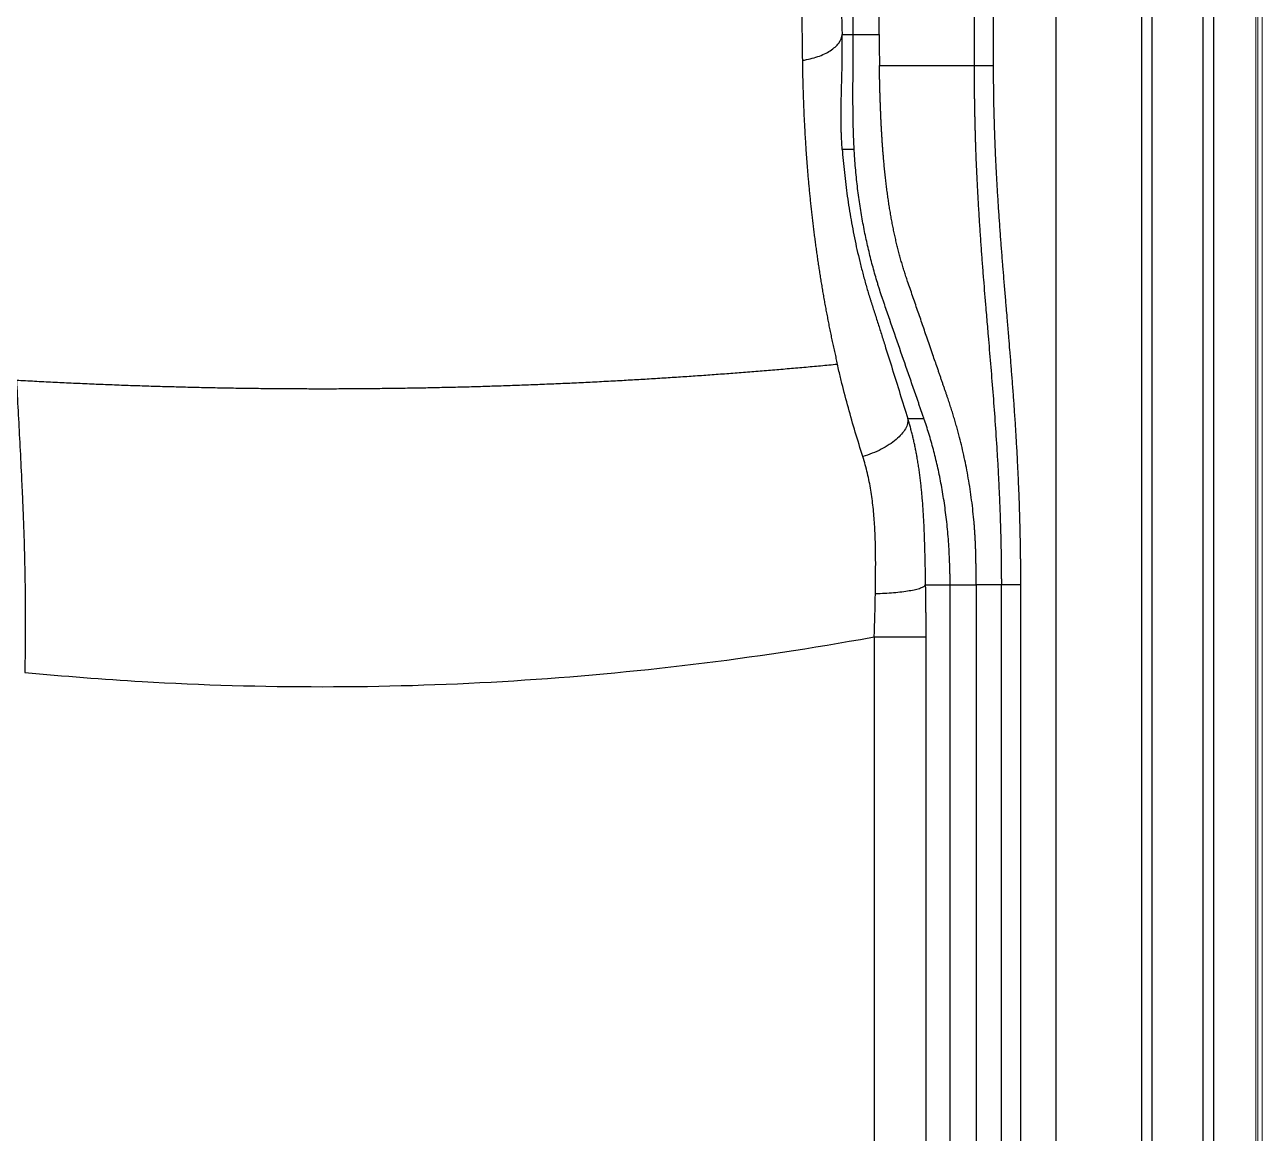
# Model space of a CAD drawing. Header units: inches. Extents: x -1 to 81, y -22 to 129.
# Drawn here: x 57.51 to 81.25, y 34.34 to 55.61 of the extents above; entities that cross this region are included whole.
import ezdxf

# ---------------------------------------------------------------- set-up
doc = ezdxf.new("R2010")
doc.units = ezdxf.units.IN
doc.header["$MEASUREMENT"] = 0
doc.layers.add('1', color=4, linetype='Continuous')

# ---------------------------------------------------------------- blocks, each defined once
blk = doc.blocks.new('2026 PACE')
at = {"layer": '1', "color": 3, "linetype": 'Continuous', "lineweight": 18}
for p, q in [((81.752, 75.87), (81.752, 5.882)), ((81.626, 70.024), (81.626, 14.122)), ((81.667, 14.122), (81.667, 70.024))]:
    blk.add_line(p, q, dxfattribs=at)
at = {"layer": '1', "color": 3, "linetype": 'Continuous', "lineweight": 25}
for p, q in [((79.436, 69.903), (79.436, 18.068)), ((79.642, 18.068), (79.642, 69.903)), ((80.611, 70.024), (80.611, 14.122)), ((80.826, 14.122), (80.826, 70.024)), ((73.904, 55.423), (73.904, 68.534)), ((77.792, 67.288), (77.792, 19.269)), ((74.403, 55.423), (74.403, 66.992)), ((76.224, 65.449), (76.224, 54.826)), ((76.597, 54.826), (76.597, 64.539)), ((73.691, 55.423), (73.904, 55.423)), ((74.407, 54.826), (76.224, 54.826)), ((76.224, 54.826), (76.597, 54.826)), ((73.923, 53.219), (73.693, 53.219)), ((74.952, 48.054), (75.262, 48.054)), ((75.294, 44.863), (75.763, 44.863)), ((75.763, 30.291), (75.763, 44.863)), ((76.746, 44.863), (76.26, 44.863)), ((76.26, 44.863), (76.26, 37.57)), ((77.119, 44.863), (76.746, 44.863)), ((76.746, 29.07), (76.746, 44.863)), ((77.119, 20.451), (77.119, 44.863)), ((74.308, 43.867), (74.308, 31.065)), ((75.303, 31.063), (75.303, 43.867)), ((76.26, 37.57), (76.26, 30.212))]:
    blk.add_line(p, q, dxfattribs=at)
for points, knots in [([(73.571, 59.148), (73.591, 58.531), (73.611, 57.912), (73.651, 56.671), (73.671, 56.048), (73.691, 55.423)], [0, 0, 0, 0, 0.5, 0.5, 1, 1, 1, 1]), ([(72.877, 58.646), (72.878, 58.563), (72.881, 58.399), (72.884, 58.153), (72.888, 57.906), (72.892, 57.659), (72.895, 57.411), (72.899, 57.164), (72.902, 56.916), (72.906, 56.668), (72.909, 56.42), (72.912, 56.172), (72.916, 55.923), (72.919, 55.674), (72.922, 55.425), (72.925, 55.176), (72.927, 55.01), (72.929, 54.927)], [0, 0, 0, 0, 0.066667, 0.133334, 0.200001, 0.266667, 0.333334, 0.4, 0.466666, 0.533333, 0.599999, 0.666666, 0.733332, 0.799999, 0.866666, 0.933333, 1, 1, 1, 1]), ([(73.693, 53.219), (73.692, 53.235), (73.69, 53.267), (73.687, 53.314), (73.684, 53.362), (73.682, 53.409), (73.68, 53.456), (73.678, 53.504), (73.676, 53.551), (73.675, 53.598), (73.674, 53.645), (73.673, 53.692), (73.673, 53.739), (73.672, 53.786), (73.672, 53.833), (73.672, 53.88), (73.672, 53.927), (73.673, 53.974), (73.673, 54.021), (73.674, 54.067), (73.675, 54.114), (73.675, 54.161), (73.676, 54.208), (73.677, 54.255), (73.679, 54.301), (73.68, 54.348), (73.681, 54.395), (73.682, 54.442), (73.683, 54.489), (73.685, 54.536), (73.686, 54.583), (73.687, 54.63), (73.688, 54.677), (73.69, 54.724), (73.691, 54.771), (73.692, 54.818), (73.693, 54.88), (73.694, 54.958), (73.695, 55.05), (73.695, 55.143), (73.695, 55.236), (73.694, 55.329), (73.692, 55.391), (73.691, 55.423)], [0, 0, 0, 0, 0.0217138, 0.0434044, 0.0650727, 0.0867196, 0.1083458, 0.1299518, 0.1515383, 0.1731054, 0.1946534, 0.2161826, 0.2376928, 0.259184, 0.2806566, 0.3021121, 0.3235517, 0.3449767, 0.3663885, 0.387788, 0.4091763, 0.4305542, 0.4519227, 0.4732823, 0.4946339, 0.5159779, 0.5373156, 0.5586482, 0.5799773, 0.601304, 0.6226296, 0.6439553, 0.6652821, 0.6866111, 0.7079434, 0.7292801, 0.750622, 0.7921372, 0.8336738, 0.8752299, 0.9168036, 0.9583938, 1, 1, 1, 1]), ([(73.923, 53.219), (73.922, 53.237), (73.918, 53.317), (73.909, 53.524), (73.901, 53.843), (73.899, 54.234), (73.9, 54.53), (73.901, 54.712), (73.901, 54.778), (73.901, 54.827), (73.902, 54.877), (73.902, 54.943), (73.903, 55.125), (73.904, 55.29), (73.904, 55.423)], [0, 0, 0, 0, 0.0046525, 0.0202775, 0.0515275, 0.0827775, 0.1140275, 0.12184, 0.1257462, 0.1296525, 0.1335587, 0.137465, 0.1452775, 0.1765275, 0.1765275, 0.1765275, 0.1765275]), ([(74.403, 55.423), (74.403, 55.29), (74.404, 55.125), (74.406, 54.943), (74.407, 54.877), (74.407, 54.844), (74.407, 54.827), (74.407, 54.826)], [0, 0, 0, 0, 0.03125, 0.0390625, 0.04296875, 0.046875, 0.04697195, 0.04697195, 0.04697195, 0.04697195]), ([(72.929, 54.927), (72.929, 54.89), (72.93, 54.816), (72.932, 54.706), (72.934, 54.595), (72.937, 54.485), (72.94, 54.374), (72.944, 54.264), (72.947, 54.154), (72.952, 54.043), (72.956, 53.933), (72.961, 53.823), (72.967, 53.712), (72.973, 53.602), (72.979, 53.492), (72.986, 53.381), (72.993, 53.271), (73, 53.161), (73.008, 53.051), (73.016, 52.94), (73.025, 52.83), (73.034, 52.72), (73.044, 52.61), (73.054, 52.5), (73.065, 52.39), (73.075, 52.28), (73.087, 52.169), (73.099, 52.059), (73.111, 51.949), (73.124, 51.839), (73.137, 51.729), (73.151, 51.619), (73.165, 51.509), (73.179, 51.399), (73.194, 51.289), (73.21, 51.18), (73.226, 51.07), (73.242, 50.96), (73.259, 50.85), (73.277, 50.74), (73.295, 50.631), (73.313, 50.521), (73.332, 50.411), (73.351, 50.302), (73.371, 50.192), (73.392, 50.082), (73.413, 49.973), (73.434, 49.863), (73.456, 49.754), (73.478, 49.645), (73.501, 49.535), (73.525, 49.426), (73.549, 49.317), (73.574, 49.208), (73.59, 49.136), (73.599, 49.099)], [0, 0, 0, 0, 0.018868, 0.037736, 0.056605, 0.075474, 0.094342, 0.113211, 0.13208, 0.150949, 0.169817, 0.188686, 0.207554, 0.226423, 0.245291, 0.264159, 0.283027, 0.301895, 0.320762, 0.33963, 0.358497, 0.377365, 0.396232, 0.415099, 0.433966, 0.452833, 0.4717, 0.490568, 0.509435, 0.528303, 0.547171, 0.566039, 0.584906, 0.603774, 0.622642, 0.64151, 0.660378, 0.679246, 0.698114, 0.716982, 0.735849, 0.754717, 0.773585, 0.792452, 0.81132, 0.830187, 0.849055, 0.867923, 0.886791, 0.905658, 0.924527, 0.943395, 0.962264, 0.981132, 1, 1, 1, 1]), ([(74.948, 50.686), (74.942, 50.702), (74.932, 50.733), (74.916, 50.781), (74.9, 50.829), (74.885, 50.877), (74.87, 50.925), (74.855, 50.973), (74.841, 51.021), (74.827, 51.07), (74.813, 51.119), (74.8, 51.167), (74.787, 51.217), (74.774, 51.266), (74.761, 51.315), (74.749, 51.365), (74.737, 51.415), (74.725, 51.465), (74.713, 51.515), (74.702, 51.566), (74.691, 51.617), (74.68, 51.668), (74.67, 51.719), (74.659, 51.77), (74.649, 51.822), (74.64, 51.874), (74.63, 51.926), (74.621, 51.979), (74.612, 52.032), (74.603, 52.085), (74.595, 52.138), (74.586, 52.191), (74.578, 52.245), (74.57, 52.3), (74.563, 52.354), (74.555, 52.409), (74.548, 52.464), (74.541, 52.52), (74.534, 52.575), (74.528, 52.632), (74.521, 52.688), (74.515, 52.745), (74.509, 52.802), (74.503, 52.86), (74.498, 52.918), (74.492, 52.976), (74.487, 53.035), (74.482, 53.097), (74.477, 53.162), (74.471, 53.23), (74.466, 53.299), (74.461, 53.369), (74.457, 53.439), (74.453, 53.509), (74.448, 53.58), (74.444, 53.651), (74.441, 53.723), (74.437, 53.795), (74.434, 53.868), (74.431, 53.94), (74.428, 54.013), (74.425, 54.087), (74.423, 54.16), (74.42, 54.234), (74.418, 54.308), (74.416, 54.382), (74.414, 54.456), (74.412, 54.53), (74.411, 54.604), (74.41, 54.678), (74.408, 54.752), (74.408, 54.802), (74.407, 54.826)], [0, 0, 0, 0, 0.013771, 0.027538, 0.041301, 0.05506, 0.068815, 0.082565, 0.096311, 0.110051, 0.123787, 0.137518, 0.151243, 0.164962, 0.178676, 0.192383, 0.206084, 0.219779, 0.233467, 0.247149, 0.260823, 0.27449, 0.28815, 0.301804, 0.315451, 0.329091, 0.342725, 0.356353, 0.369976, 0.383592, 0.397204, 0.410811, 0.424413, 0.438011, 0.451606, 0.465198, 0.478787, 0.492375, 0.505961, 0.519548, 0.533133, 0.546718, 0.560303, 0.573887, 0.587472, 0.601056, 0.614642, 0.62823, 0.643794, 0.65936, 0.674926, 0.690492, 0.706057, 0.721621, 0.737184, 0.752745, 0.768307, 0.783864, 0.799415, 0.814957, 0.830487, 0.846002, 0.861502, 0.876983, 0.892445, 0.907886, 0.923304, 0.938698, 0.954066, 0.969407, 0.984719, 1, 1, 1, 1]), ([(76.224, 54.826), (76.224, 54.815), (76.224, 54.791), (76.224, 54.756), (76.224, 54.721), (76.224, 54.687), (76.224, 54.652), (76.224, 54.617), (76.224, 54.582), (76.224, 54.547), (76.225, 54.512), (76.225, 54.478), (76.225, 54.443), (76.225, 54.408), (76.226, 54.373), (76.226, 54.338), (76.227, 54.304), (76.227, 54.269), (76.227, 54.234), (76.228, 54.199), (76.228, 54.165), (76.229, 54.13), (76.229, 54.095), (76.23, 54.061), (76.231, 54.026), (76.231, 53.991), (76.232, 53.957), (76.233, 53.922), (76.233, 53.887), (76.234, 53.853), (76.235, 53.818), (76.236, 53.784), (76.236, 53.749), (76.237, 53.714), (76.238, 53.68), (76.239, 53.645), (76.24, 53.611), (76.241, 53.576), (76.242, 53.542), (76.243, 53.507), (76.244, 53.473), (76.245, 53.438), (76.246, 53.403), (76.247, 53.369), (76.248, 53.334), (76.249, 53.3), (76.25, 53.265), (76.253, 53.184), (76.258, 53.055), (76.265, 52.881), (76.273, 52.705), (76.284, 52.48), (76.299, 52.205), (76.318, 51.894), (76.338, 51.587), (76.359, 51.297), (76.38, 51.008), (76.41, 50.635), (76.437, 50.298), (76.468, 49.939), (76.498, 49.583), (76.538, 49.11), (76.582, 48.569), (76.624, 48.015), (76.656, 47.53), (76.68, 47.13), (76.696, 46.822), (76.71, 46.512), (76.721, 46.244), (76.728, 46.027), (76.733, 45.861), (76.737, 45.696), (76.739, 45.562), (76.741, 45.457), (76.742, 45.383), (76.743, 45.308), (76.744, 45.234), (76.745, 45.159), (76.745, 45.085), (76.746, 45.011), (76.746, 44.937), (76.746, 44.887), (76.746, 44.863)], [0, 0, 0, 0, 0.002927, 0.005854, 0.00878, 0.011706, 0.014632, 0.017559, 0.020486, 0.023414, 0.026343, 0.029274, 0.032207, 0.035141, 0.038078, 0.041018, 0.043961, 0.046906, 0.049855, 0.052808, 0.055765, 0.058726, 0.061692, 0.064662, 0.067637, 0.070617, 0.073603, 0.076595, 0.079593, 0.082597, 0.085607, 0.088624, 0.091648, 0.094679, 0.097718, 0.100764, 0.103818, 0.10688, 0.10995, 0.113028, 0.116115, 0.119211, 0.122317, 0.125431, 0.128554, 0.131688, 0.134831, 0.137983, 0.154044, 0.170469, 0.187277, 0.204486, 0.236226, 0.269798, 0.300998, 0.334297, 0.364856, 0.397982, 0.461098, 0.482024, 0.523707, 0.585785, 0.64728, 0.708166, 0.768522, 0.799071, 0.827854, 0.857677, 0.88601, 0.90081, 0.915323, 0.929576, 0.943594, 0.949937, 0.956256, 0.962552, 0.968828, 0.975087, 0.98133, 0.987562, 0.993785, 1, 1, 1, 1]), ([(77.119, 44.863), (77.119, 44.876), (77.119, 44.902), (77.119, 44.941), (77.119, 44.98), (77.119, 45.019), (77.119, 45.059), (77.119, 45.098), (77.119, 45.137), (77.118, 45.176), (77.118, 45.215), (77.118, 45.255), (77.117, 45.294), (77.117, 45.333), (77.117, 45.372), (77.116, 45.411), (77.116, 45.451), (77.115, 45.49), (77.115, 45.529), (77.114, 45.568), (77.113, 45.655), (77.11, 45.788), (77.106, 45.969), (77.101, 46.15), (77.094, 46.384), (77.084, 46.673), (77.069, 47.004), (77.053, 47.329), (77.036, 47.64), (77.017, 47.947), (76.997, 48.24), (76.976, 48.532), (76.955, 48.809), (76.933, 49.089), (76.912, 49.353), (76.889, 49.627), (76.872, 49.837), (76.856, 50.024), (76.841, 50.202), (76.82, 50.447), (76.798, 50.716), (76.775, 50.991), (76.754, 51.26), (76.732, 51.543), (76.712, 51.824), (76.691, 52.12), (76.673, 52.418), (76.655, 52.732), (76.639, 53.05), (76.627, 53.331), (76.619, 53.559), (76.613, 53.736), (76.608, 53.912), (76.605, 54.052), (76.603, 54.156), (76.602, 54.223), (76.601, 54.29), (76.6, 54.357), (76.599, 54.424), (76.599, 54.491), (76.598, 54.558), (76.598, 54.625), (76.597, 54.692), (76.597, 54.759), (76.597, 54.804), (76.597, 54.826)], [0, 0, 0, 0, 0.003288, 0.006576, 0.009865, 0.013154, 0.016444, 0.019736, 0.02303, 0.026325, 0.029623, 0.032924, 0.036228, 0.039535, 0.042846, 0.046161, 0.04948, 0.052804, 0.056133, 0.059467, 0.062806, 0.078233, 0.093843, 0.109663, 0.125722, 0.156353, 0.188115, 0.218544, 0.250687, 0.281122, 0.313384, 0.343524, 0.375849, 0.405642, 0.438296, 0.466379, 0.50078, 0.511344, 0.53203, 0.563279, 0.596841, 0.625751, 0.658409, 0.688181, 0.720566, 0.75066, 0.782818, 0.812948, 0.844924, 0.875093, 0.891265, 0.907058, 0.922504, 0.937639, 0.943406, 0.949146, 0.954861, 0.960555, 0.966229, 0.971887, 0.977529, 0.983159, 0.988779, 0.994392, 1, 1, 1, 1]), ([(73.693, 53.219), (73.694, 53.218), (73.694, 53.213), (73.695, 53.198), (73.698, 53.165), (73.706, 53.06), (73.722, 52.889), (73.754, 52.585), (73.795, 52.281), (73.843, 51.978), (73.883, 51.75), (73.927, 51.523), (73.976, 51.295), (74.029, 51.068), (74.087, 50.841), (74.139, 50.651), (74.183, 50.5), (74.212, 50.405), (74.236, 50.33), (74.26, 50.254), (74.302, 50.122), (74.363, 49.932), (74.435, 49.703), (74.532, 49.396), (74.654, 49.007), (74.801, 48.535), (74.901, 48.215), (74.952, 48.054)], [0.2985531, 0.2985531, 0.2985531, 0.2985531, 0.2988281, 0.3007812, 0.3046875, 0.3125, 0.34375, 0.375, 0.4375, 0.46875, 0.5, 0.53125, 0.5625, 0.59375, 0.625, 0.65625, 0.671875, 0.6875, 0.6953125, 0.703125, 0.71875, 0.75, 0.78125, 0.8125, 0.875, 0.9375, 1, 1, 1, 1]), ([(75.262, 48.054), (75.261, 48.056), (75.252, 48.083), (75.226, 48.158), (75.193, 48.254), (75.16, 48.349), (75.127, 48.444), (75.07, 48.609), (74.956, 48.937), (74.797, 49.399), (74.653, 49.815), (74.556, 50.094), (74.516, 50.211), (74.483, 50.305), (74.451, 50.4), (74.42, 50.495), (74.39, 50.591), (74.361, 50.687), (74.31, 50.857), (74.257, 51.055), (74.207, 51.257), (74.159, 51.461), (74.116, 51.67), (74.076, 51.884), (74.049, 52.048), (74.023, 52.214), (74, 52.383), (73.979, 52.555), (73.96, 52.73), (73.944, 52.908), (73.933, 53.059), (73.926, 53.163), (73.924, 53.207), (73.923, 53.219)], [0.1765275, 0.1765275, 0.1765275, 0.1765275, 0.1772675, 0.18508, 0.200705, 0.2085175, 0.21633, 0.231955, 0.263205, 0.325705, 0.388205, 0.40383, 0.419455, 0.4272675, 0.43508, 0.450705, 0.4585175, 0.46633, 0.481955, 0.513205, 0.52883, 0.544455, 0.575705, 0.59133, 0.606955, 0.62258, 0.638205, 0.65383, 0.669455, 0.68508, 0.700705, 0.7085175, 0.7116775, 0.7116775, 0.7116775, 0.7116775]), ([(75.715, 48.457), (75.708, 48.477), (75.695, 48.517), (75.674, 48.576), (75.653, 48.637), (75.632, 48.699), (75.61, 48.762), (75.588, 48.826), (75.566, 48.892), (75.543, 48.958), (75.498, 49.088), (75.426, 49.296), (75.331, 49.572), (75.234, 49.855), (75.155, 50.085), (75.091, 50.269), (75.044, 50.408), (74.996, 50.547), (74.964, 50.64), (74.948, 50.686)], [0, 0, 0, 0, 0.025453, 0.051485, 0.078097, 0.10529, 0.133064, 0.161421, 0.19036, 0.219882, 0.249985, 0.364042, 0.499986, 0.624998, 0.749994, 0.812763, 0.875377, 0.937802, 1, 1, 1, 1]), ([(57.85, 48.793), (57.908, 48.789), (58.025, 48.783), (58.2, 48.773), (58.375, 48.764), (58.55, 48.755), (58.725, 48.747), (58.901, 48.739), (59.076, 48.731), (59.251, 48.723), (59.427, 48.716), (59.602, 48.709), (59.777, 48.702), (59.953, 48.695), (60.128, 48.689), (60.303, 48.683), (60.479, 48.678), (60.654, 48.673), (60.83, 48.668), (61.005, 48.663), (61.181, 48.659), (61.356, 48.654), (61.532, 48.651), (61.707, 48.647), (61.883, 48.644), (62.058, 48.641), (62.234, 48.638), (62.41, 48.636), (62.585, 48.634), (62.761, 48.632), (62.936, 48.631), (63.112, 48.63), (63.288, 48.629), (63.463, 48.628), (63.639, 48.628), (63.814, 48.628), (63.99, 48.628), (64.166, 48.629), (64.341, 48.63), (64.517, 48.631), (64.693, 48.633), (64.868, 48.635), (65.044, 48.637), (65.219, 48.639), (65.395, 48.642), (65.57, 48.645), (65.746, 48.648), (65.922, 48.652), (66.097, 48.656), (66.273, 48.66), (66.448, 48.664), (66.624, 48.669), (66.799, 48.674), (66.974, 48.68), (67.15, 48.685), (67.325, 48.691), (67.501, 48.697), (67.676, 48.704), (67.851, 48.711), (68.027, 48.718), (68.202, 48.725), (68.377, 48.733), (68.553, 48.741), (68.728, 48.749), (68.903, 48.758), (69.078, 48.767), (69.253, 48.776), (69.477, 48.788), (69.75, 48.804), (70.072, 48.823), (70.393, 48.843), (70.714, 48.864), (71.036, 48.886), (71.356, 48.91), (71.677, 48.934), (71.998, 48.959), (72.318, 48.985), (72.639, 49.012), (72.959, 49.04), (73.279, 49.069), (73.492, 49.089), (73.599, 49.099)], [0, 0, 0, 0, 0.011127, 0.022254, 0.033381, 0.044507, 0.055634, 0.06676, 0.077886, 0.089012, 0.100138, 0.111264, 0.12239, 0.133515, 0.14464, 0.155766, 0.166891, 0.178016, 0.189141, 0.200267, 0.211392, 0.222517, 0.233643, 0.244768, 0.255894, 0.26702, 0.278145, 0.289271, 0.300397, 0.311524, 0.32265, 0.333777, 0.344903, 0.35603, 0.367157, 0.378283, 0.38941, 0.400537, 0.411663, 0.42279, 0.433916, 0.445043, 0.456169, 0.467295, 0.478421, 0.489547, 0.500672, 0.511797, 0.522923, 0.534048, 0.545173, 0.556298, 0.567424, 0.578549, 0.589674, 0.6008, 0.611925, 0.623051, 0.634177, 0.645303, 0.656429, 0.667555, 0.678682, 0.689808, 0.700935, 0.712062, 0.723189, 0.734316, 0.754755, 0.775195, 0.795634, 0.816072, 0.836509, 0.856946, 0.877382, 0.897818, 0.918254, 0.93869, 0.959126, 0.979563, 1, 1, 1, 1]), ([(74.089, 47.325), (74.039, 47.482), (73.943, 47.794), (73.809, 48.26), (73.707, 48.649), (73.639, 48.929), (73.609, 49.053), (73.599, 49.099)], [0.7629991, 0.7629991, 0.7629991, 0.7629991, 0.8254991, 0.8879991, 0.9504991, 0.9817491, 1, 1, 1, 1]), ([(57.85, 48.793), (57.86, 48.597), (57.871, 48.4), (57.892, 48.001), (57.903, 47.8), (57.924, 47.39), (57.935, 47.181), (57.95, 46.861), (57.955, 46.753), (57.965, 46.534), (57.97, 46.424), (57.983, 46.088), (57.991, 45.857), (58.002, 45.499), (58.005, 45.378), (58.011, 45.129), (58.013, 45.003), (58.017, 44.743), (58.019, 44.61), (58.02, 44.44), (58.02, 44.405), (58.02, 44.336), (58.02, 44.301), (58.02, 44.196), (58.02, 44.126), (58.02, 43.914), (58.019, 43.77), (58.015, 43.48), (58.013, 43.333), (58.01, 43.185)], [0, 0, 0, 0, 0.125, 0.125, 0.25, 0.25, 0.375, 0.375, 0.4375, 0.4375, 0.5, 0.5, 0.625, 0.625, 0.6875, 0.6875, 0.75, 0.75, 0.8125, 0.8125, 0.828125, 0.828125, 0.84375, 0.84375, 0.875, 0.875, 0.9375, 0.9375, 1, 1, 1, 1]), ([(76.26, 45.202), (76.26, 45.214), (76.26, 45.24), (76.26, 45.278), (76.259, 45.316), (76.259, 45.354), (76.258, 45.392), (76.257, 45.43), (76.256, 45.469), (76.255, 45.507), (76.254, 45.545), (76.253, 45.583), (76.251, 45.621), (76.25, 45.659), (76.248, 45.697), (76.246, 45.735), (76.244, 45.773), (76.241, 45.811), (76.239, 45.849), (76.237, 45.887), (76.234, 45.925), (76.231, 45.963), (76.228, 46.001), (76.225, 46.039), (76.222, 46.077), (76.213, 46.174), (76.197, 46.331), (76.17, 46.544), (76.139, 46.756), (76.093, 47.03), (76.026, 47.363), (75.957, 47.651), (75.904, 47.846), (75.875, 47.949), (75.845, 48.052), (75.815, 48.154), (75.782, 48.256), (75.749, 48.357), (75.727, 48.424), (75.715, 48.457)], [0, 0, 0, 0, 0.010163, 0.020335, 0.030517, 0.04071, 0.050917, 0.061138, 0.071374, 0.081627, 0.091897, 0.102187, 0.112497, 0.122828, 0.133182, 0.14356, 0.153963, 0.164392, 0.174848, 0.185333, 0.195847, 0.206392, 0.216968, 0.227577, 0.23822, 0.248897, 0.3097, 0.371566, 0.434631, 0.499006, 0.622274, 0.749519, 0.784742, 0.820159, 0.855767, 0.891561, 0.927535, 0.963684, 1, 1, 1, 1]), ([(75.294, 44.863), (75.293, 44.881), (75.293, 44.917), (75.292, 44.972), (75.291, 45.026), (75.29, 45.081), (75.289, 45.135), (75.288, 45.189), (75.287, 45.243), (75.286, 45.297), (75.284, 45.352), (75.283, 45.405), (75.282, 45.459), (75.28, 45.513), (75.279, 45.567), (75.277, 45.62), (75.276, 45.674), (75.274, 45.727), (75.272, 45.781), (75.27, 45.834), (75.268, 45.887), (75.266, 45.94), (75.264, 45.993), (75.261, 46.046), (75.258, 46.099), (75.256, 46.152), (75.253, 46.204), (75.249, 46.257), (75.246, 46.309), (75.242, 46.362), (75.239, 46.414), (75.235, 46.466), (75.23, 46.518), (75.226, 46.571), (75.221, 46.623), (75.216, 46.674), (75.211, 46.726), (75.206, 46.778), (75.2, 46.83), (75.194, 46.881), (75.188, 46.933), (75.181, 46.984), (75.174, 47.035), (75.167, 47.086), (75.159, 47.137), (75.151, 47.188), (75.143, 47.239), (75.132, 47.302), (75.119, 47.376), (75.102, 47.462), (75.084, 47.548), (75.065, 47.634), (75.045, 47.718), (75.024, 47.803), (75.001, 47.887), (74.977, 47.971), (74.96, 48.026), (74.952, 48.054)], [0, 0, 0, 0, 0.0163043, 0.0326074, 0.0489097, 0.0652114, 0.0815129, 0.0978143, 0.1141159, 0.1304178, 0.1467201, 0.1630228, 0.179326, 0.1956296, 0.2119336, 0.2282379, 0.2445425, 0.2608471, 0.2771517, 0.2934565, 0.3097613, 0.3260663, 0.3423712, 0.3586763, 0.3749812, 0.3912861, 0.4075908, 0.4238952, 0.4401993, 0.4565028, 0.4728058, 0.489108, 0.5054095, 0.5217101, 0.53801, 0.5543092, 0.5706078, 0.5869061, 0.6032042, 0.6195021, 0.6358002, 0.6520986, 0.6683975, 0.6846972, 0.7009979, 0.7172999, 0.7336035, 0.749909, 0.7776934, 0.8054822, 0.8332735, 0.8610657, 0.8888573, 0.9166474, 0.9444349, 0.9722193, 1, 1, 1, 1]), ([(75.763, 44.863), (75.763, 44.929), (75.762, 45.028), (75.76, 45.143), (75.758, 45.209), (75.755, 45.308), (75.748, 45.454), (75.733, 45.712), (75.706, 46.027), (75.661, 46.39), (75.605, 46.736), (75.539, 47.068), (75.477, 47.333), (75.422, 47.54), (75.378, 47.692), (75.333, 47.841), (75.297, 47.951), (75.273, 48.022), (75.265, 48.044), (75.262, 48.054)], [0.7116775, 0.7116775, 0.7116775, 0.7116775, 0.7273025, 0.735115, 0.7390212, 0.7429275, 0.7585525, 0.7741775, 0.8054275, 0.8366775, 0.8679275, 0.8991775, 0.9304275, 0.9460525, 0.9616775, 0.9773025, 0.9929275, 0.9968337, 1, 1, 1, 1]), ([(74.33, 44.698), (74.333, 44.918), (74.336, 45.139), (74.334, 45.471), (74.332, 45.581), (74.326, 45.802), (74.321, 45.913), (74.307, 46.133), (74.298, 46.243), (74.275, 46.463), (74.26, 46.572), (74.233, 46.735), (74.224, 46.79), (74.202, 46.898), (74.19, 46.952), (74.152, 47.113), (74.123, 47.22), (74.089, 47.325)], [0, 0, 0, 0, 0.25, 0.25, 0.375, 0.375, 0.5, 0.5, 0.625, 0.625, 0.75, 0.75, 0.8125, 0.8125, 0.875, 0.875, 1, 1, 1, 1]), ([(74.33, 44.698), (74.39, 44.699), (74.45, 44.702), (74.567, 44.708), (74.624, 44.712), (74.735, 44.721), (74.788, 44.727), (74.889, 44.739), (74.936, 44.746), (75.024, 44.761), (75.064, 44.769), (75.136, 44.786), (75.167, 44.795), (75.221, 44.814), (75.243, 44.823), (75.276, 44.843), (75.288, 44.853), (75.294, 44.863)], [0, 0, 0, 0, 0.125, 0.125, 0.25, 0.25, 0.375, 0.375, 0.5, 0.5, 0.625, 0.625, 0.75, 0.75, 0.875, 0.875, 1, 1, 1, 1]), ([(75.303, 43.867), (75.303, 43.882), (75.303, 43.912), (75.303, 43.957), (75.303, 44.003), (75.302, 44.048), (75.302, 44.093), (75.302, 44.139), (75.302, 44.184), (75.301, 44.23), (75.301, 44.275), (75.301, 44.321), (75.3, 44.384), (75.299, 44.465), (75.298, 44.564), (75.297, 44.663), (75.296, 44.763), (75.294, 44.829), (75.294, 44.863)], [0, 0, 0, 0, 0.0451277, 0.0903126, 0.1355574, 0.1808651, 0.2262383, 0.27168, 0.3171928, 0.3627796, 0.4084431, 0.4541861, 0.5000112, 0.5990276, 0.6985084, 0.79848, 0.8989687, 1, 1, 1, 1]), ([(75.763, 44.863), (75.769, 44.863), (75.787, 44.863), (75.842, 44.863), (75.88, 44.863), (75.971, 44.863), (76.024, 44.863), (76.138, 44.863), (76.199, 44.863), (76.26, 44.863)], [0, 0, 0, 0, 0.25, 0.25, 0.5, 0.5, 0.75, 0.75, 1, 1, 1, 1]), ([(58.01, 43.185), (58.76, 43.113), (59.511, 43.055), (61.413, 42.944), (62.566, 42.911), (64.872, 42.912), (66.025, 42.945), (68.326, 43.081), (69.475, 43.182), (71.765, 43.45), (72.906, 43.618), (74.13, 43.835), (74.219, 43.851), (74.308, 43.867)], [0.2933299, 0.2933299, 0.2933299, 0.2933299, 0.375, 0.375, 0.5, 0.5, 0.625, 0.625, 0.75, 0.75, 0.875, 0.875, 0.8848014, 0.8848014, 0.8848014, 0.8848014]), ([(74.308, 43.867), (74.369, 43.867), (74.43, 43.867), (74.55, 43.867), (74.61, 43.867), (74.724, 43.867), (74.779, 43.867), (74.883, 43.867), (74.932, 43.867), (75.023, 43.867), (75.064, 43.867), (75.139, 43.867), (75.171, 43.867), (75.227, 43.867), (75.25, 43.867), (75.284, 43.867), (75.296, 43.867), (75.303, 43.867)], [0, 0, 0, 0, 0.125, 0.125, 0.25, 0.25, 0.375, 0.375, 0.5, 0.5, 0.625, 0.625, 0.75, 0.75, 0.875, 0.875, 1, 1, 1, 1])]:
    blk.add_open_spline(points, degree=3, knots=knots, dxfattribs=at)
for points in [[(72.929, 54.927), (73.033, 54.942), (73.233, 54.99), (73.478, 55.107), (73.642, 55.256), (73.686, 55.367), (73.691, 55.423)], [(73.904, 55.423), (73.906, 55.423), (73.915, 55.423), (73.947, 55.423), (73.994, 55.423), (74.057, 55.423), (74.132, 55.423), (74.217, 55.423), (74.308, 55.423), (74.372, 55.423), (74.403, 55.423)], [(74.952, 48.054), (74.96, 47.994), (74.928, 47.86), (74.745, 47.649), (74.452, 47.458), (74.212, 47.362), (74.089, 47.325)], [(76.26, 44.863), (76.26, 44.977), (76.26, 45.09), (76.26, 45.202)], [(74.308, 43.867), (74.319, 44.144), (74.326, 44.42), (74.33, 44.698)]]:
    blk.add_open_spline(points, degree=3, dxfattribs=at)

msp = doc.modelspace()

# ---------------------------------------------------------------- block references
msp.add_blockref('2026 PACE', (-0.5, 0))

doc.saveas('drawing.dxf')
